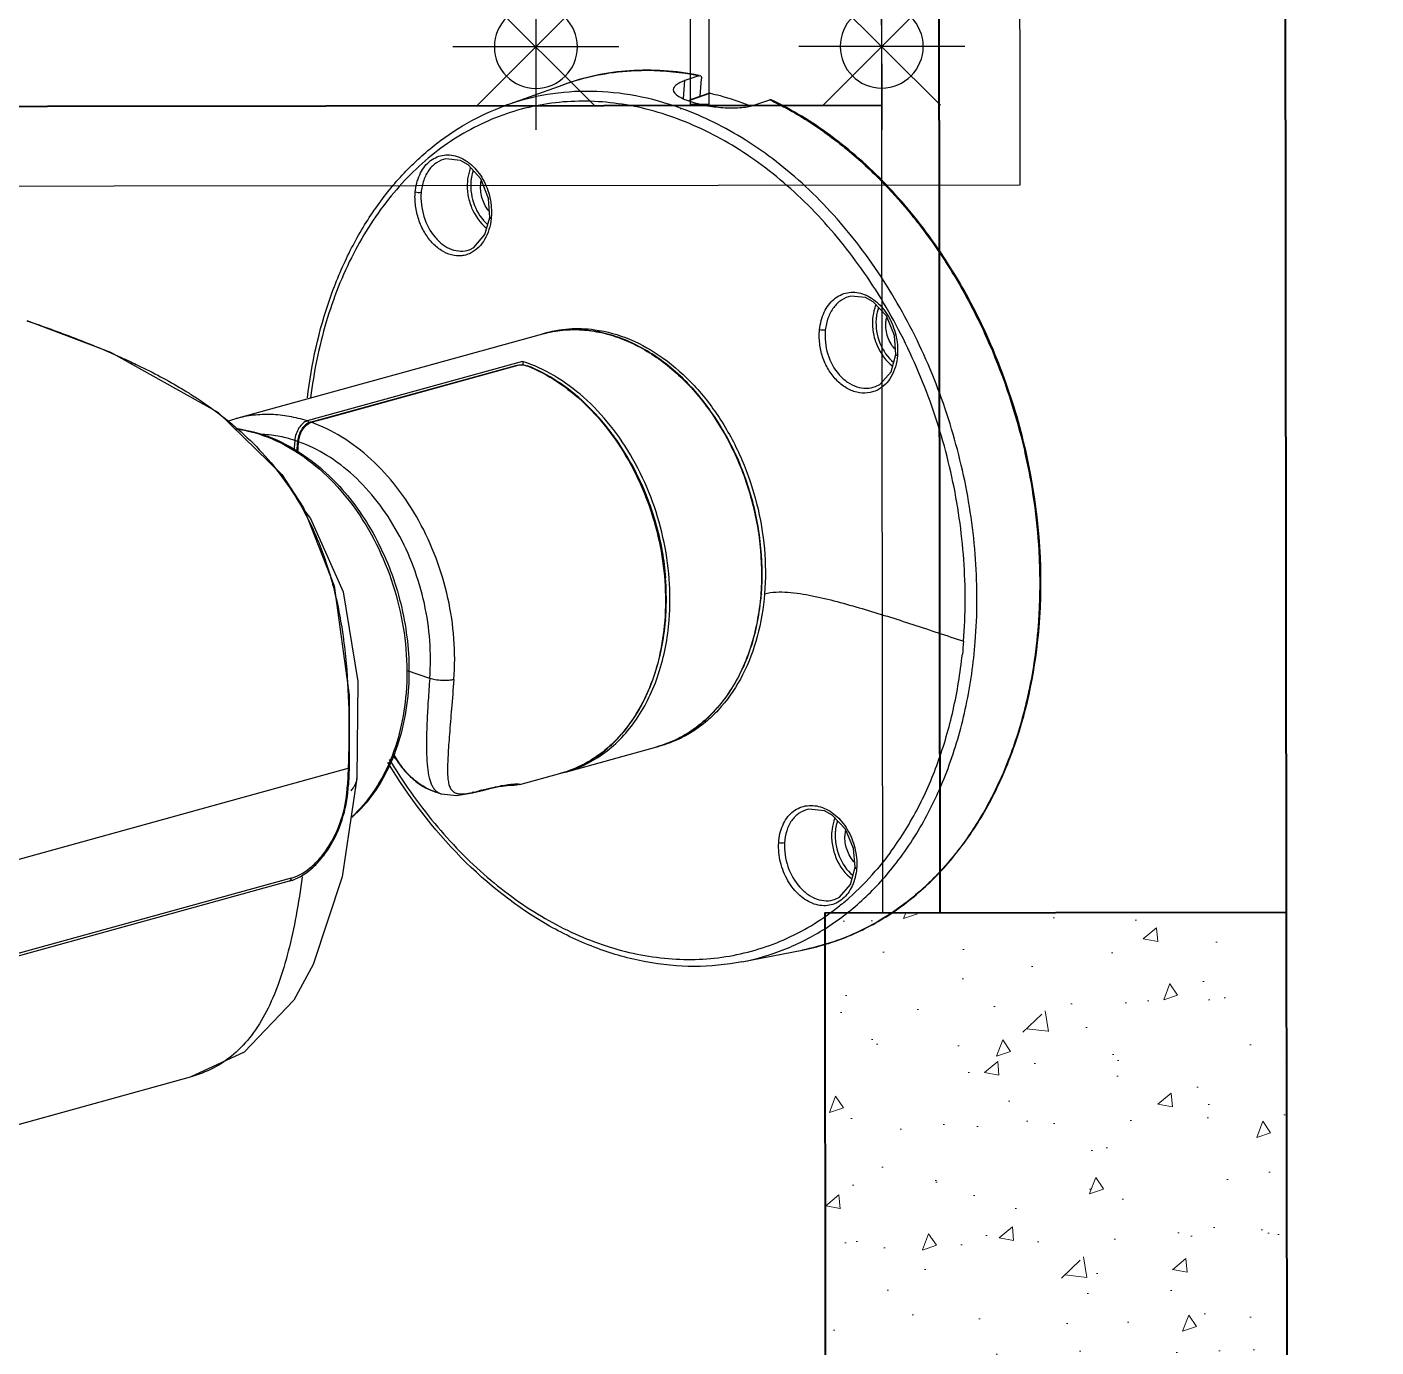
# Model space of a CAD drawing. Header units: feet. Extents: x -99009 to 3252343, y -11094690 to 9035152.
# Drawn here: x 2528421 to 2529006, y -1913325 to -1912753 of the extents above; entities that cross this region are included whole.
import ezdxf

# ---------------------------------------------------------------- set-up
doc = ezdxf.new("R2010")
doc.units = ezdxf.units.FT
doc.layers.add('1', color=1, linetype='Continuous')
doc.layers.add('ASSEM_MEMBER_1', color=7, linetype='Continuous')
for name, color, linetype, lineweight in [('ELEVATION', 2, 'Continuous', 25), ('RCC', 3, 'Continuous', 40), ('ROAD', 134, 'Continuous', 0), ('WALL', 10, 'Continuous', 40)]:
    doc.layers.add(name, color=color, linetype=linetype, lineweight=lineweight)

# ---------------------------------------------------------------- blocks, each defined once
blk = doc.blocks.new('RCC COLUMN')
at = {"layer": 'ROAD'}
h = blk.add_hatch(dxfattribs=at)
h.set_pattern_fill('AR-CONC', color=252, scale=10)
h.set_pattern_definition([(50, (-23146.816, 205572.735), (71.726018, -6.275213), [7.5, -82.5]), (355, (-23146.82, 205572.735), (-13.875133, 75.219213), [6, -66]), (100.451444, (-23140.84, 205572.21), (57.850885, 68.944), [6.37402, -70.11421]), (46.1842, (-23146.82, 205592.735), (106.724133, -16.551928), [11.25, -123.75]), (96.635635, (-23137.92, 205591.36), (93.466195, 97.41186), [9.561034, -105.171376]), (351.184164, (-23146.82, 205592.73), (93.466195, 97.41186), [9, -99]), (21, (-23136.816, 205587.735), (59.690705, -40.261889), [7.5, -82.5]), (326, (-23136.82, 205587.735), (24.331533, 72.515005), [6, -66]), (71.451445, (-23131.84, 205584.38), (84.022238, 32.253115), [6.37402, -70.11421]), (37.5, (-23146.816, 205572.735), (1.2159855, 33.2893854), [0, -65.2, 0, -67, 0, -66.25]), (7.5, (-23146.816, 205572.735), (26.306954, 39.441171), [0, -38.2, 0, -63.7, 0, -25.25]), (327.5, (-23169.116, 205572.735), (53.3822436, -2.2554872), [0, -25, 0, -78, 0, -103.5]), (317.5, (-23179.116, 205572.735), (58.318617, 10.010498), [0, -32.5, 0, -51.8, 0, -73.5])])
h.paths.add_polyline_path([(-100, -115), (100, -115), (100, 85), (-100, 85)])
at = {"layer": 'RCC'}
blk.add_lwpolyline([(-100, -115), (100, -115), (100, 85), (-100, 85)], close=True, dxfattribs=at)
blk = doc.blocks.new('CAMERA 01')
at = {"layer": 'ASSEM_MEMBER_1', "color": 7, "linetype": 'Continuous', "transparency": 33554684}
for p, q in [((1848719.55, -2100.39), (1848720.07, -2100.44)), ((1848750.15, -2103.6), (1848750.71, -2096.14)), ((1848752, -2094.89), (1848751.63, -2094.81)), ((1848752, -2094.86), (1848752.06, -2094.87)), ((1848752.01, -2094.8), (1848752.07, -2094.79)), ((1848752.06, -2094.92), (1848757.72, -2097.95)), ((1848757.14, -2105.72), (1848757.72, -2097.95)), ((1848725.8, -2103.5), (1848720.13, -2100.47)), ((1848746.61, -2101.9), (1848746.12, -2101.63)), ((1848746.61, -2101.9), (1848746.12, -2101.63)), ((1848746.12, -2101.63), (1848746.69, -2101.75)), ((1848753.05, -2105.34), (1848746.61, -2101.9)), ((1848753.62, -2105.46), (1848746.69, -2101.75)), ((1848753.05, -2105.34), (1848753.61, -2105.45)), ((1848754.79, -2106.34), (1848753.61, -2105.45)), ((1848757.52, -2110.49), (1848757.76, -2110.44)), ((1848757.54, -2110.09), (1848757.79, -2110.04)), ((1848833.07, -2120.65), (1848809.71, -2107.86)), ((1848833.07, -2120.65), (1848833.09, -2120.66)), ((1848854.98, -2147.44), (1848854.99, -2147.44)), ((1848672.23, -2179.24), (1848672.23, -2179.24)), ((1848838.86, -2184.79), (1848838.84, -2184.78)), ((1848655.65, -2216.35), (1848655.64, -2216.35)), ((1848927.57, -2272.76), (1848801.73, -2215.92)), ((1848808.55, -2229.11), (1848896.85, -2268.99)), ((1848807.99, -2230.5), (1848806.28, -2230.64)), ((1848806.57, -2230.68), (1848806.28, -2230.64)), ((1848888.85, -2266.48), (1848810.25, -2230.98)), ((1848810.64, -2231.02), (1848810.25, -2230.98)), ((1848895.48, -2269.34), (1848810.64, -2231.02)), ((1848895.09, -2269.3), (1848888.85, -2266.48)), ((1848895.09, -2269.3), (1848895.48, -2269.34)), ((1848898.8, -2283.52), (1848899.18, -2278.44)), ((1848899.21, -2283.32), (1848899.6, -2278.21)), ((1848900.92, -2278.14), (1848900.58, -2282.67)), ((1848690.96, -2313.01), (1848690.95, -2313.19)), ((1848690.98, -2313.01), (1848690.95, -2313.19)), ((1848730.08, -2330.99), (1848730.09, -2330.74)), ((1848730.1, -2330.98), (1848730.09, -2330.74)), ((1848730.35, -2330.79), (1848730.34, -2330.98)), ((1848730.37, -2330.79), (1848730.34, -2330.98)), ((1848827.2, -2371.1), (1848837.26, -2369.35)), ((1848725.2, -2385.21), (1848725.26, -2385.23)), ((1848725.25, -2385.24), (1848725.31, -2385.26)), ((1848762.8, -2402.19), (1848725.26, -2385.23)), ((1848725.38, -2384.94), (1848725.43, -2384.98)), ((1848656.06, -2401.89), (1848656.07, -2401.89)), ((1848762.74, -2402.16), (1848762.8, -2402.19)), ((1848781.47, -2410.62), (1848764.65, -2403.02)), ((1848784.82, -2411.31), (1848784.79, -2411.31)), ((1848784.81, -2411.31), (1848784.79, -2411.31)), ((1848794.76, -2414.6), (1848796.13, -2415.19)), ((1848796.13, -2415.19), (1848796.03, -2415.15)), ((1848796.08, -2415.17), (1848796.04, -2415.15)), ((1848796.13, -2415.19), (1848796.08, -2415.17)), ((1848796.13, -2415.19), (1848796.87, -2415.51)), ((1848796.87, -2415.51), (1848797.8, -2415.92)), ((1848797.8, -2415.92), (1848797.77, -2415.91)), ((1848797.8, -2415.92), (1848798.41, -2416.2)), ((1848798.41, -2416.2), (1848798.4, -2416.19)), ((1848798.41, -2416.2), (1848798.4, -2416.19)), ((1848798.41, -2416.2), (1848801.16, -2417.39)), ((1848855.79, -2414.59), (1848854.93, -2421.85)), ((1848856.22, -2414.68), (1848855.34, -2422.2)), ((1848856.19, -2414.96), (1848855.79, -2414.59)), ((1848856.24, -2414.67), (1848856.19, -2414.96)), ((1849190.21, -2565.82), (1848856.19, -2414.97)), ((1848801.24, -2417.42), (1848801.16, -2417.39)), ((1848814.47, -2419.9), (1848817.04, -2419.45)), ((1848854.93, -2421.85), (1848855.34, -2422.23)), ((1848638.73, -2438.69), (1848638.72, -2438.68)), ((1848674.52, -2471.74), (1848649.47, -2462.67)), ((1848873.25, -2465.91), (1849161.66, -2596.16)), ((1848873.95, -2467.45), (1849162.33, -2597.69)), ((1848903.23, -2557.9), (1848903.24, -2557.9)), ((1848903.24, -2557.9), (1849027.9, -2614.2))]:
    blk.add_line(p, q, dxfattribs=at)
for points in [[(1848832.25, -2169.58), (1848833.99, -2161.52), (1848838.59, -2153.68), (1848845.02, -2148.46), (1848848.52, -2147.16), (1848854.99, -2147.44)], [(1848838.84, -2184.78), (1848837.04, -2183.51), (1848833.16, -2177.3), (1848832.25, -2169.58)], [(1848649.04, -2201.2), (1848650.94, -2193.16), (1848655.71, -2185.34), (1848662.3, -2180.15), (1848665.86, -2178.89), (1848672.23, -2179.24)], [(1848655.64, -2216.35), (1848653.96, -2215.2), (1848649.88, -2208.93), (1848649.04, -2201.2)], [(1848810.64, -2231.02), (1848809.02, -2230.58), (1848807.99, -2230.5)], [(1849023.69, -2244.65), (1848985.77, -2252.68), (1848935.74, -2271.15), (1848904.25, -2293.7), (1848892.75, -2306.49), (1848874.34, -2337.78), (1848860.54, -2383.73), (1848855.79, -2414.59)], [(1848891.94, -2307.87), (1848889.04, -2310.61), (1848870.12, -2339.81), (1848857.82, -2377.24), (1848851.84, -2418.71)], [(1848632.33, -2423.66), (1848634.23, -2415.77), (1848638.98, -2408.04), (1848645.59, -2402.87), (1848649.17, -2401.58), (1848656.07, -2401.89)], [(1848781.47, -2410.62), (1848781.49, -2410.63), (1848782.75, -2411.07), (1848783.57, -2411.25), (1848784.32, -2411.36)], [(1848784.18, -2411.21), (1848784.18, -2411.21), (1848784.22, -2411.21), (1848784.3, -2411.22), (1848784.41, -2411.24), (1848784.57, -2411.27), (1848784.76, -2411.3), (1848785, -2411.35), (1848785.28, -2411.4), (1848785.62, -2411.48), (1848786.01, -2411.57), (1848786.46, -2411.68), (1848786.98, -2411.82), (1848787.57, -2411.99), (1848788.25, -2412.19), (1848789.02, -2412.43), (1848789.9, -2412.73), (1848790.9, -2413.08), (1848792.03, -2413.5), (1848793.31, -2414.01), (1848794.76, -2414.6)], [(1848784.32, -2411.36), (1848785.16, -2411.45), (1848785.65, -2411.49)], [(1848801.24, -2417.42), (1848807.94, -2419.62), (1848814.46, -2419.9)], [(1848851.84, -2418.71), (1848851.54, -2462.02), (1848858, -2501.49), (1848864.03, -2518.07), (1848881.8, -2543.59), (1848903.24, -2557.9)], [(1848638.72, -2438.68), (1848636.99, -2437.49), (1848633.09, -2431.31), (1848632.33, -2423.66)]]:
    blk.add_lwpolyline(points, dxfattribs=at)
for centre, radius, start, end in [((1848757.62, -2215.66), 120.88, 92.39339, 92.62826), ((1848759.2, -2200.13), 105.2, 61.30379, 77.81077), ((1848762.46, -2241.92), 147.66, 106.85785, 108.30359), ((1848761.86, -2239.96), 145.6, 106.66202, 106.85491), ((1848745.65, -2119.18), 15.69, 59.56504, 61.86762), ((1848791.27, -2294.67), 208.08, 126.66427, 131.57514), ((1848820.73, -2323.84), 249.62, 139.70293, 147.10276), ((1848853.79, -2170.92), 22.22, 176.27115, 177.47435), ((1848832.53, -2331.68), 263.79, 147.06301, 157.39982), ((1848680.21, -2204.23), 31.99, 174.31826, 175.24403), ((1848778.82, -2265.22), 54.54, 82.94668, 89.0439), ((1848781.1, -2261.64), 50.15, 68.20511, 73.34718), ((1848779.67, -2260.55), 49.79, 63.69905, 66.43843), ((1848781.22, -2261.32), 49.82, 67.4742, 68.19796), ((1848781.22, -2261.33), 49.83, 65.6925, 67.47407), ((1848830.16, -2331), 261.34, 158.40672, 167.78677), ((1848833.97, -2332.43), 265.4, 157.37024, 158.42177), ((1848820.77, -2294.55), 65.44, 102.53262, 102.74607), ((1848851.36, -2339.87), 121.5, 142.84149, 149.73006), ((1848848.07, -2337.49), 117.44, 142.30168, 142.79572), ((1848893.42, -2272.97), 4.03, 60.84568, 65.64935), ((1848818.22, -2328.12), 249.05, 167.85355, 170.23751), ((1848905.58, -2321.43), 53.41, 61.7577, 65.70937), ((1849006.63, -2404.56), 150.78, 119.11471, 121.60039), ((1848854.25, -2341.56), 124.85, 149.72897, 154.98113), ((1848925.76, -2334.09), 57, 89.41148, 93.69551), ((1848925.76, -2332.84), 55.74, 88.57269, 89.40375), ((1848811.31, -2326.92), 242.04, 170.23936, 173.85531), ((1848854.23, -2341.57), 124.84, 154.97262, 161.12982), ((1848802.76, -2325.93), 233.44, 173.87218, 175.69694), ((1848851.23, -2340.59), 121.68, 161.11136, 166.57717), ((1848799.51, -2321.13), 109.11, 175.70389, 175.83556), ((1848819.84, -2336.04), 219.53, 175.70145, 177.17524), ((1849008.79, -2395.25), 145.7, 148.71478, 152.61128), ((1848837.72, -2338.39), 107.97, 175.70634, 175.94096), ((1848741.15, -2330.77), 171.34, 192.39806, 197.79328), ((1848790.81, -2351.46), 58.23, 215.06441, 222.71759), ((1848785.47, -2357.02), 50.49, 233.00292, 245.64729), ((1848783.54, -2356.29), 50.36, 245.69087, 247.65314), ((1848783.53, -2356.3), 50.35, 247.65328, 247.99416), ((1848735.01, -2354.14), 131.68, 207.58303, 212.05384), ((1848785.66, -2401.76), 9.58, 261.95016, 262.53828), ((1848781.7, -2428.2), 17.17, 79.62503, 80.07326), ((1848774.35, -2457.56), 47.46, 71.77662, 72.47702), ((1848741.85, -2538.77), 135.15, 65.68839, 66.32726), ((1848720.85, -2588.27), 188.74, 65.94951, 66.49285), ((1848829.74, -2344.25), 78.3, 245.67802, 246.51871), ((1848817.47, -2373.9), 46.21, 248.90527, 249.49621), ((1848816.56, -2376.33), 43.62, 249.50062, 249.63488), ((1848906.64, -2427.95), 52.06, 173.27966, 173.62681), ((1848646.24, -2424.57), 14.63, 176.13005, 177.97819), ((1848685.25, -2363.88), 105.07, 236.46272, 250.08763), ((1848882.32, -2448.99), 20.27, 241.73973, 245.61874)]:
    blk.add_arc(centre, radius, start, end, dxfattribs=at)
for points, knots in [([(1848752.07, -2094.79), (1848757.16, -2094.58), (1848767.28, -2094.78), (1848782.16, -2097.09), (1848796.42, -2101.36), (1848805.4, -2105.5), (1848809.71, -2107.86)], [0, 0, 0, 0, 0.255406, 0.50596, 0.75345, 1, 1, 1, 1]), ([(1848781.41, -2097.31), (1848779.08, -2096.8), (1848769.57, -2095.07), (1848759.84, -2094.59), (1848752.57, -2094.89)], [0, 0, 0, 0, 0.246783, 1, 1, 1, 1]), ([(1848569.47, -2308.66), (1848571.15, -2285.45), (1848579.01, -2250.56), (1848598.21, -2207.6), (1848616.83, -2177.53), (1848638.92, -2150.89), (1848663.81, -2128.55), (1848690.68, -2111.26), (1848709.91, -2103.27), (1848719.55, -2100.39)], [0, 0, 0, 0, 0.257572, 0.389236, 0.519953, 0.647795, 0.771105, 0.888685, 1, 1, 1, 1]), ([(1848751.63, -2094.81), (1848751.51, -2094.82), (1848751.26, -2094.9), (1848750.97, -2095.2), (1848750.78, -2095.63), (1848750.72, -2095.97), (1848750.71, -2096.14)], [0, 0, 0, 0, 0.204133, 0.430994, 0.697145, 1, 1, 1, 1]), ([(1848757.72, -2097.95), (1848758.39, -2098.31), (1848759.57, -2099.01), (1848761.01, -2100.15), (1848761.93, -2101.28), (1848762.15, -2102.13), (1848762.13, -2102.49)], [0, 0, 0, 0, 0.343979, 0.621447, 0.834076, 1, 1, 1, 1]), ([(1848716.09, -2101.74), (1848713.96, -2102.44), (1848705.35, -2105.51), (1848697, -2109.33), (1848690.91, -2112.58)], [0, 0, 0, 0, 0.245185, 1, 1, 1, 1]), ([(1848753.33, -2106.63), (1848751.02, -2106.96), (1848746.15, -2107.31), (1848738.83, -2107.05), (1848731.89, -2105.93), (1848727.61, -2104.47), (1848725.8, -2103.5)], [0, 0, 0, 0, 0.249413, 0.521218, 0.781335, 1, 1, 1, 1]), ([(1848746.12, -2101.63), (1848744.64, -2101.74), (1848738.67, -2102.31), (1848732.75, -2103.32), (1848728.34, -2104.31)], [0, 0, 0, 0, 0.246834, 1, 1, 1, 1]), ([(1848762.13, -2102.49), (1848762.04, -2103.65), (1848760.31, -2104.78), (1848758.38, -2105.51), (1848756.25, -2106.14), (1848754.54, -2106.45), (1848753.33, -2106.63)], [0, 0, 0, 0, 0.344893, 0.479873, 0.634946, 1, 1, 1, 1]), ([(1848753.6, -2105.65), (1848753.71, -2105.71), (1848754.1, -2105.95), (1848754.47, -2106.21), (1848754.74, -2106.41)], [0, 0, 0, 0, 0.266548, 1, 1, 1, 1]), ([(1848600.93, -2319.59), (1848601.82, -2307.82), (1848605.5, -2284.13), (1848616.12, -2249.57), (1848631.62, -2216.66), (1848651.37, -2186.53), (1848674.73, -2160.35), (1848700.81, -2138.99), (1848728.76, -2123.32), (1848757.56, -2113.87), (1848786.2, -2111.17), (1848809.18, -2114.68), (1848826.11, -2120.89), (1848842.05, -2129.27), (1848860.08, -2143.88), (1848877.18, -2166.92), (1848889.42, -2194.56), (1848896.36, -2225.74), (1848897.35, -2247.64), (1848896.99, -2258.83)], [0, 0, 0, 0, 0.069688, 0.141021, 0.21283, 0.28389, 0.353034, 0.419327, 0.482114, 0.541242, 0.597057, 0.650547, 0.67691, 0.703265, 0.756654, 0.812313, 0.871244, 0.933858, 1, 1, 1, 1]), ([(1848647.68, -2184.43), (1848655.05, -2174.79), (1848670.88, -2156.92), (1848697.92, -2134.81), (1848726.86, -2118.64), (1848747.38, -2112.08), (1848757.54, -2110.09)], [0, 0, 0, 0, 0.269017, 0.526743, 0.770637, 1, 1, 1, 1]), ([(1848757.79, -2110.04), (1848764.37, -2108.77), (1848777.55, -2107.23), (1848797.16, -2108.23), (1848815.89, -2112.56), (1848827.55, -2117.63), (1848833.07, -2120.65)], [0, 0, 0, 0, 0.259709, 0.510933, 0.756539, 1, 1, 1, 1]), ([(1848690.91, -2112.58), (1848688.86, -2113.67), (1848680.62, -2118.27), (1848672.73, -2123.51), (1848667.02, -2127.76)], [0, 0, 0, 0, 0.245621, 1, 1, 1, 1]), ([(1848898.35, -2259.05), (1848898.91, -2244.27), (1848897.53, -2222.25), (1848890.68, -2194.43), (1848883.32, -2175.41), (1848873.76, -2158.2), (1848862.12, -2143.1), (1848848.59, -2130.36), (1848838.38, -2123.56), (1848833.09, -2120.66)], [0, 0, 0, 0, 0.275776, 0.406908, 0.533216, 0.654952, 0.772689, 0.887322, 1, 1, 1, 1]), ([(1848653.19, -2139.01), (1848651.18, -2140.79), (1848643.15, -2148.17), (1848635.66, -2156.13), (1848630.35, -2162.39)], [0, 0, 0, 0, 0.246636, 1, 1, 1, 1]), ([(1848865.85, -2163.77), (1848866.04, -2161.17), (1848865.66, -2156.15), (1848862.96, -2150.56), (1848859.63, -2147.53), (1848856.76, -2146.05), (1848853.57, -2145.35), (1848850.21, -2145.56), (1848846.8, -2146.49), (1848843.49, -2148.24), (1848840.39, -2150.68), (1848836.63, -2154.76), (1848833.81, -2159.79), (1848832.15, -2165.24), (1848831.7, -2168.06), (1848831.61, -2169.47)], [0, 0, 0, 0, 0.130392, 0.246208, 0.300078, 0.352782, 0.40592, 0.461165, 0.519442, 0.581375, 0.647006, 0.715564, 0.85783, 0.929561, 1, 1, 1, 1]), ([(1848842.47, -2150.63), (1848842.5, -2150.83), (1848842.64, -2151.65), (1848842.72, -2152.47), (1848842.75, -2153.1)], [0, 0, 0, 0, 0.246279, 1, 1, 1, 1]), ([(1848842.75, -2153.1), (1848842.76, -2153.3), (1848842.79, -2154.11), (1848842.76, -2154.92), (1848842.72, -2155.53)], [0, 0, 0, 0, 0.246839, 1, 1, 1, 1]), ([(1848843.77, -2149.54), (1848843.89, -2150.02), (1848844.3, -2152.03), (1848844.36, -2154.12), (1848844.24, -2155.67)], [0, 0, 0, 0, 0.241246, 1, 1, 1, 1]), ([(1848854.99, -2147.44), (1848856.35, -2147.93), (1848858.96, -2149.54), (1848861.75, -2153.36), (1848863.29, -2158.2), (1848863.43, -2161.73), (1848863.3, -2163.54)], [0, 0, 0, 0, 0.223947, 0.460322, 0.718639, 1, 1, 1, 1]), ([(1848842.72, -2155.53), (1848842.45, -2158.99), (1848840.29, -2165.71), (1848835.53, -2171), (1848832.69, -2172.77)], [0, 0, 0, 0, 0.50948, 1, 1, 1, 1]), ([(1848832.78, -2167.1), (1848834.36, -2165.8), (1848836.96, -2162.43), (1848838.15, -2158.36), (1848838.3, -2156.29)], [0, 0, 0, 0, 0.496047, 1, 1, 1, 1]), ([(1848844.24, -2155.67), (1848844.1, -2157.58), (1848843.3, -2161.42), (1848840.16, -2168.31), (1848836.07, -2172.64), (1848832.86, -2174.43)], [0, 0, 0, 0, 0.253941, 0.513307, 1, 1, 1, 1]), ([(1848838.3, -2156.29), (1848838.32, -2156.14), (1848838.35, -2155.55), (1848838.35, -2154.95), (1848838.32, -2154.5)], [0, 0, 0, 0, 0.253081, 1, 1, 1, 1]), ([(1848837.79, -2185.97), (1848838.38, -2186.41), (1848839.63, -2187.18), (1848842.4, -2188.22), (1848846.29, -2188.5), (1848851.01, -2187.14), (1848855.53, -2184.35), (1848858.79, -2180.99), (1848861.11, -2177.86), (1848862.62, -2175.25), (1848863.84, -2172.47), (1848864.83, -2169.62), (1848865.56, -2166.72), (1848865.82, -2164.75), (1848865.85, -2163.77)], [0, 0, 0, 0, 0.051745, 0.103011, 0.207376, 0.319994, 0.443654, 0.577604, 0.647343, 0.718131, 0.78954, 0.8607, 0.931238, 1, 1, 1, 1]), ([(1848863.3, -2163.54), (1848863.05, -2167), (1848861.11, -2173.8), (1848855.97, -2180.79), (1848850.68, -2184.5), (1848846.58, -2186.03), (1848842.49, -2186.23), (1848839.97, -2185.4), (1848838.86, -2184.79)], [0, 0, 0, 0, 0.278488, 0.552186, 0.677709, 0.792543, 0.898296, 1, 1, 1, 1]), ([(1848863.3, -2163.54), (1848863.69, -2163.7), (1848864.55, -2163.84), (1848865.41, -2163.85), (1848865.85, -2163.77)], [0, 0, 0, 0, 0.488652, 1, 1, 1, 1]), ([(1848831.58, -2169.94), (1848831.45, -2171.58), (1848831.65, -2174.79), (1848832.75, -2179.31), (1848834.79, -2183.16), (1848836.73, -2185.17), (1848837.79, -2185.97)], [0, 0, 0, 0, 0.276915, 0.536636, 0.776895, 1, 1, 1, 1]), ([(1848832.25, -2169.58), (1848832.24, -2169.66), (1848832.1, -2169.79), (1848831.86, -2169.88), (1848831.69, -2169.92), (1848831.58, -2169.94)], [0, 0, 0, 0, 0.319133, 0.606999, 1, 1, 1, 1]), ([(1848683.42, -2195.69), (1848683.51, -2194.34), (1848683.43, -2191.68), (1848682.49, -2186.77), (1848680.28, -2182.39), (1848676.9, -2179.33), (1848673.99, -2177.84), (1848670.77, -2177.15), (1848667.38, -2177.32), (1848663.95, -2178.27), (1848660.61, -2180.01), (1848657.48, -2182.42), (1848654.65, -2185.43), (1848652.24, -2188.94), (1848650.33, -2192.79), (1848648.99, -2196.86), (1848648.52, -2199.67), (1848648.38, -2201.06)], [0, 0, 0, 0, 0.067212, 0.131193, 0.247822, 0.302087, 0.355062, 0.408368, 0.463601, 0.521866, 0.583743, 0.649144, 0.717484, 0.787935, 0.8593, 0.930382, 1, 1, 1, 1]), ([(1848659.63, -2182.34), (1848659.67, -2182.55), (1848659.82, -2183.39), (1848659.9, -2184.23), (1848659.93, -2184.87)], [0, 0, 0, 0, 0.246158, 1, 1, 1, 1]), ([(1848660.94, -2181.27), (1848661.06, -2181.76), (1848661.48, -2183.79), (1848661.54, -2185.88), (1848661.42, -2187.45)], [0, 0, 0, 0, 0.241175, 1, 1, 1, 1]), ([(1848672.23, -2179.24), (1848673.61, -2179.74), (1848676.27, -2181.36), (1848679.15, -2185.22), (1848680.79, -2190.1), (1848681.01, -2193.66), (1848680.92, -2195.5)], [0, 0, 0, 0, 0.224192, 0.461272, 0.719804, 1, 1, 1, 1]), ([(1848595.86, -2319.1), (1848596.75, -2307.18), (1848600.46, -2283.17), (1848611.21, -2248.15), (1848626.83, -2214.75), (1848640.28, -2194.13), (1848647.68, -2184.43)], [0, 0, 0, 0, 0.245392, 0.496618, 0.749584, 1, 1, 1, 1]), ([(1848659.9, -2187.3), (1848659.63, -2190.85), (1848657.38, -2197.71), (1848652.43, -2203.06), (1848649.48, -2204.78)], [0, 0, 0, 0, 0.510671, 1, 1, 1, 1]), ([(1848649.58, -2199.18), (1848651.26, -2197.9), (1848654.05, -2194.45), (1848655.32, -2190.23), (1848655.49, -2188.07)], [0, 0, 0, 0, 0.494506, 1, 1, 1, 1]), ([(1848661.42, -2187.45), (1848661.27, -2189.4), (1848660.45, -2193.33), (1848657.19, -2200.32), (1848652.95, -2204.69), (1848649.64, -2206.42)], [0, 0, 0, 0, 0.254658, 0.514615, 1, 1, 1, 1]), ([(1848655.49, -2188.07), (1848655.5, -2187.9), (1848655.54, -2187.23), (1848655.53, -2186.56), (1848655.49, -2186.07)], [0, 0, 0, 0, 0.253541, 1, 1, 1, 1]), ([(1848659.93, -2184.87), (1848659.94, -2185.07), (1848659.97, -2185.88), (1848659.94, -2186.69), (1848659.9, -2187.3)], [0, 0, 0, 0, 0.246839, 1, 1, 1, 1]), ([(1848654.6, -2217.67), (1848655.83, -2218.55), (1848658.67, -2219.89), (1848663.48, -2220.24), (1848668.41, -2218.97), (1848673.1, -2216.23), (1848677.21, -2212.22), (1848680.48, -2207.24), (1848682.29, -2202.53), (1848683.16, -2198.64), (1848683.39, -2196.67), (1848683.42, -2195.69)], [0, 0, 0, 0, 0.104742, 0.212655, 0.328093, 0.452646, 0.585263, 0.723237, 0.862835, 0.932095, 1, 1, 1, 1]), ([(1848680.92, -2195.5), (1848680.74, -2198.98), (1848678.92, -2205.86), (1848673.61, -2212.85), (1848668.08, -2216.42), (1848663.76, -2217.82), (1848659.47, -2217.89), (1848656.83, -2217), (1848655.65, -2216.35)], [0, 0, 0, 0, 0.273628, 0.542745, 0.668432, 0.785587, 0.895017, 1, 1, 1, 1]), ([(1848680.92, -2195.5), (1848681.3, -2195.64), (1848682.15, -2195.76), (1848683, -2195.76), (1848683.42, -2195.69)], [0, 0, 0, 0, 0.487222, 1, 1, 1, 1]), ([(1848648.33, -2201.58), (1848648.19, -2203.22), (1848648.29, -2206.44), (1848649.4, -2210.98), (1848651.47, -2214.87), (1848653.49, -2216.88), (1848654.6, -2217.67)], [0, 0, 0, 0, 0.27492, 0.532604, 0.772987, 1, 1, 1, 1]), ([(1848649.04, -2201.2), (1848649.03, -2201.29), (1848648.88, -2201.42), (1848648.63, -2201.52), (1848648.44, -2201.56), (1848648.33, -2201.58)], [0, 0, 0, 0, 0.324302, 0.611449, 1, 1, 1, 1]), ([(1848779.73, -2210.68), (1848774.51, -2210.59), (1848763.66, -2211.94), (1848747.91, -2217.98), (1848732.87, -2227.75), (1848719.21, -2240.78), (1848707.52, -2256.49), (1848698.3, -2274.15), (1848691.99, -2292.99), (1848689.84, -2306.01), (1848689.35, -2312.48)], [0, 0, 0, 0, 0.105703, 0.218581, 0.339141, 0.466607, 0.599078, 0.734039, 0.868604, 1, 1, 1, 1]), ([(1848690.71, -2312.95), (1848691.28, -2305.34), (1848694.05, -2290.02), (1848702.42, -2268.22), (1848714.58, -2248.41), (1848729.8, -2231.82), (1848747.21, -2219.46), (1848763.03, -2213.26), (1848775.63, -2211.3), (1848784.74, -2211.31), (1848793.53, -2212.78), (1848799.08, -2214.73), (1848801.73, -2215.92)], [0, 0, 0, 0, 0.135406, 0.274049, 0.411941, 0.545221, 0.670883, 0.787506, 0.842734, 0.896217, 0.94844, 1, 1, 1, 1]), ([(1848795.48, -2213.59), (1848792.83, -2212.79), (1848787.33, -2211.63), (1848778.8, -2211.21), (1848770.06, -2212.1), (1848758.09, -2215.07), (1848743.26, -2222.08), (1848727.08, -2234.77), (1848713.01, -2251.15), (1848701.81, -2270.32), (1848694.1, -2291.18), (1848691.52, -2305.76), (1848690.96, -2313.01)], [0, 0, 0, 0, 0.051158, 0.103409, 0.157239, 0.213005, 0.330852, 0.457311, 0.590662, 0.727956, 0.865612, 1, 1, 1, 1]), ([(1848799.58, -2214.91), (1848798.47, -2214.43), (1848793.94, -2212.64), (1848789.14, -2211.54), (1848785.51, -2211.09)], [0, 0, 0, 0, 0.248612, 1, 1, 1, 1]), ([(1848728.49, -2330.14), (1848729.39, -2318.2), (1848733.7, -2300.25), (1848744.19, -2278.46), (1848754.31, -2263.46), (1848766.22, -2250.53), (1848779.51, -2240.15), (1848793.66, -2232.74), (1848803.63, -2229.9), (1848808.55, -2229.11)], [0, 0, 0, 0, 0.26109, 0.394356, 0.526023, 0.653865, 0.776071, 0.89151, 1, 1, 1, 1]), ([(1848808.55, -2229.11), (1848808.49, -2229.27), (1848808.39, -2229.75), (1848808.32, -2230.22), (1848808.29, -2230.53)], [0, 0, 0, 0, 0.36252, 1, 1, 1, 1]), ([(1848730.09, -2330.74), (1848730.96, -2319.22), (1848735.02, -2301.92), (1848744.89, -2280.78), (1848754.43, -2266.11), (1848765.7, -2253.31), (1848778.33, -2242.81), (1848791.88, -2235), (1848801.5, -2231.7), (1848806.28, -2230.64)], [0, 0, 0, 0, 0.25937, 0.391799, 0.522938, 0.650729, 0.77346, 0.889996, 1, 1, 1, 1]), ([(1848806.33, -2230.73), (1848801.58, -2231.81), (1848792, -2235.12), (1848778.52, -2242.94), (1848765.94, -2253.43), (1848754.69, -2266.23), (1848745.17, -2280.89), (1848735.31, -2302.01), (1848731.23, -2319.29), (1848730.35, -2330.79)], [0, 0, 0, 0, 0.109675, 0.226061, 0.348773, 0.476625, 0.607872, 0.740425, 1, 1, 1, 1]), ([(1848810.24, -2230.98), (1848810, -2230.87), (1848809.41, -2230.7), (1848808.19, -2230.52), (1848807.2, -2230.54), (1848806.57, -2230.68)], [0, 0, 0, 0, 0.219462, 0.483609, 1, 1, 1, 1]), ([(1848764.69, -2254.82), (1848765.47, -2254.05), (1848768.56, -2251.05), (1848771.84, -2248.25), (1848774.39, -2246.29)], [0, 0, 0, 0, 0.253368, 1, 1, 1, 1]), ([(1849023.73, -2244.79), (1849016.4, -2246.07), (1849001.69, -2248.89), (1848987.13, -2252.42), (1848979.87, -2254.45)], [0, 0, 0, 0, 0.496523, 1, 1, 1, 1]), ([(1848755.14, -2265.68), (1848755.89, -2264.71), (1848758.9, -2260.94), (1848762.14, -2257.36), (1848764.69, -2254.82)], [0, 0, 0, 0, 0.252698, 1, 1, 1, 1]), ([(1848979.87, -2254.45), (1848977.59, -2255.09), (1848968.38, -2257.78), (1848959.3, -2260.92), (1848952.6, -2263.63)], [0, 0, 0, 0, 0.24693, 1, 1, 1, 1]), ([(1848952.6, -2263.63), (1848950.97, -2264.29), (1848944.39, -2267.06), (1848937.96, -2270.21), (1848933.26, -2272.83)], [0, 0, 0, 0, 0.246365, 1, 1, 1, 1]), ([(1848816.79, -2370.02), (1848817.67, -2358.26), (1848821.87, -2340.59), (1848832.09, -2319.07), (1848841.94, -2304.21), (1848853.57, -2291.32), (1848866.55, -2280.87), (1848880.42, -2273.27), (1848890.23, -2270.21), (1848895.09, -2269.3)], [0, 0, 0, 0, 0.260399, 0.393354, 0.524846, 0.652705, 0.775143, 0.891001, 1, 1, 1, 1]), ([(1848896.1, -2269.94), (1848896.04, -2269.89), (1848895.82, -2269.71), (1848895.58, -2269.55), (1848895.39, -2269.45)], [0, 0, 0, 0, 0.257874, 1, 1, 1, 1]), ([(1848895.48, -2269.34), (1848896.91, -2269.99), (1848898.29, -2271.8), (1848899.16, -2274.12), (1848899.59, -2275.91), (1848899.67, -2277.3), (1848899.6, -2278.21)], [0, 0, 0, 0, 0.463053, 0.59599, 0.731633, 1, 1, 1, 1]), ([(1848895.98, -2269.81), (1848896.05, -2269.6), (1848896.28, -2269.24), (1848896.66, -2269.02), (1848896.85, -2268.99)], [0, 0, 0, 0, 0.532684, 1, 1, 1, 1]), ([(1848899.18, -2278.44), (1848899.24, -2277.63), (1848899.17, -2275.97), (1848898.59, -2273.6), (1848897.59, -2271.52), (1848896.63, -2270.37), (1848896.1, -2269.94)], [0, 0, 0, 0, 0.26262, 0.528398, 0.778994, 1, 1, 1, 1]), ([(1848896.85, -2268.99), (1848899.52, -2268.57), (1848904.84, -2268.07), (1848912.76, -2268.45), (1848920.39, -2269.95), (1848925.23, -2271.7), (1848927.55, -2272.75)], [0, 0, 0, 0, 0.258401, 0.50983, 0.756212, 1, 1, 1, 1]), ([(1848896.85, -2268.99), (1848897.51, -2269.29), (1848898.78, -2270.35), (1848900.09, -2272.57), (1848900.89, -2275.26), (1848900.99, -2277.19), (1848900.92, -2278.14)], [0, 0, 0, 0, 0.207396, 0.454926, 0.727385, 1, 1, 1, 1]), ([(1848827.2, -2371.1), (1848828.02, -2360.28), (1848831.88, -2344.04), (1848841.26, -2324.25), (1848850.32, -2310.58), (1848861.01, -2298.72), (1848872.95, -2289.11), (1848885.7, -2282.11), (1848894.72, -2279.29), (1848899.18, -2278.44)], [0, 0, 0, 0, 0.260374, 0.393317, 0.524801, 0.652659, 0.775106, 0.890981, 1, 1, 1, 1]), ([(1848922.08, -2277.21), (1848916.99, -2277.54), (1848906.51, -2279.61), (1848891.47, -2286.33), (1848877.24, -2296.42), (1848864.38, -2309.43), (1848853.41, -2324.84), (1848842.01, -2347.5), (1848837.33, -2366.33), (1848836.39, -2378.87)], [0, 0, 0, 0, 0.106937, 0.221022, 0.342432, 0.470173, 0.602381, 0.736644, 1, 1, 1, 1]), ([(1848927.62, -2276.14), (1848923.44, -2278.71), (1848915.18, -2284.38), (1848903.65, -2294.44), (1848893.14, -2306.2), (1848887.08, -2314.99), (1848884.28, -2319.59)], [0, 0, 0, 0, 0.23787, 0.484374, 0.739121, 1, 1, 1, 1]), ([(1848927.54, -2277), (1848921.96, -2276.76), (1848910.33, -2277.99), (1848899.46, -2282.13), (1848894.17, -2284.83)], [0, 0, 0, 0, 0.484963, 1, 1, 1, 1]), ([(1848899.18, -2278.44), (1848899.24, -2278.43), (1848899.34, -2278.41), (1848899.49, -2278.35), (1848899.59, -2278.27), (1848899.6, -2278.21)], [0, 0, 0, 0, 0.356109, 0.642153, 1, 1, 1, 1]), ([(1848900.92, -2278.14), (1848900.7, -2278.18), (1848900.25, -2278.18), (1848899.81, -2278.12), (1848899.59, -2278.06)], [0, 0, 0, 0, 0.491898, 1, 1, 1, 1]), ([(1848900.92, -2278.14), (1848903.43, -2277.74), (1848908.45, -2277.29), (1848913.48, -2277.56), (1848915.93, -2277.88)], [0, 0, 0, 0, 0.506957, 1, 1, 1, 1]), ([(1848894.17, -2284.83), (1848886.15, -2288.91), (1848874.86, -2297.2), (1848862.22, -2310.93), (1848850.87, -2326.83), (1848840.35, -2349.1), (1848836.31, -2368.45), (1848835.58, -2378.09)], [0, 0, 0, 0, 0.235868, 0.360542, 0.48819, 0.74656, 1, 1, 1, 1]), ([(1848649.47, -2462.68), (1848642.93, -2460.31), (1848630.2, -2454.22), (1848613.15, -2441.39), (1848598.47, -2425.18), (1848586.48, -2405.98), (1848577.41, -2384.21), (1848569.26, -2351.8), (1848568.22, -2325.95), (1848569.47, -2308.66)], [0, 0, 0, 0, 0.112215, 0.225608, 0.341961, 0.462699, 0.58876, 0.720556, 1, 1, 1, 1]), ([(1848569.98, -2308.42), (1848569.81, -2310.73), (1848569.26, -2319.9), (1848569.27, -2329.09), (1848569.62, -2335.94)], [0, 0, 0, 0, 0.253162, 1, 1, 1, 1]), ([(1848689.35, -2312.48), (1848686.25, -2311.19), (1848679.3, -2309.93), (1848668.69, -2310.02), (1848657.7, -2310.95), (1848646.51, -2312.33), (1848635.19, -2313.95), (1848619.98, -2316.34), (1848608.56, -2318.27), (1848600.93, -2319.59)], [0, 0, 0, 0, 0.113065, 0.232414, 0.356363, 0.482954, 0.611066, 0.740162, 1, 1, 1, 1]), ([(1848689.35, -2312.48), (1848688.88, -2318.75), (1848689.02, -2331.04), (1848692.63, -2348.53), (1848698.54, -2361.48), (1848704.8, -2370.22), (1848708.4, -2374.01), (1848710.3, -2375.73)], [0, 0, 0, 0, 0.274187, 0.532283, 0.773263, 0.888189, 1, 1, 1, 1]), ([(1848725.2, -2385.21), (1848722.32, -2383.9), (1848716.74, -2380.71), (1848709.34, -2374.38), (1848703, -2366.64), (1848697.85, -2357.66), (1848693.97, -2347.61), (1848690.52, -2332.8), (1848690.12, -2321.06), (1848690.69, -2313.2)], [0, 0, 0, 0, 0.11192, 0.22555, 0.342393, 0.463613, 0.589947, 0.721685, 1, 1, 1, 1]), ([(1848690.95, -2313.19), (1848690.36, -2321.06), (1848690.73, -2332.83), (1848694.16, -2347.68), (1848698.01, -2357.74), (1848703.13, -2366.71), (1848709.43, -2374.43), (1848716.79, -2380.73), (1848722.34, -2383.91), (1848725.2, -2385.21)], [0, 0, 0, 0, 0.279384, 0.411431, 0.537877, 0.658992, 0.775521, 0.888664, 1, 1, 1, 1]), ([(1848730.05, -2330.3), (1848730.17, -2328.81), (1848730.75, -2322.77), (1848731.82, -2316.78), (1848732.88, -2312.34)], [0, 0, 0, 0, 0.246769, 1, 1, 1, 1]), ([(1848615.63, -2420.29), (1848611.65, -2413.22), (1848604.77, -2397.98), (1848598.08, -2373.22), (1848594.9, -2346.61), (1848595.16, -2328.36), (1848595.86, -2319.1)], [0, 0, 0, 0, 0.232971, 0.477533, 0.73357, 1, 1, 1, 1]), ([(1848618.3, -2415.11), (1848614.94, -2408.7), (1848609.11, -2395.02), (1848603.29, -2373.01), (1848600.29, -2349.51), (1848600.18, -2333.39), (1848600.58, -2325.22)], [0, 0, 0, 0, 0.234496, 0.47952, 0.735007, 1, 1, 1, 1]), ([(1848879.43, -2328.22), (1848878.31, -2330.38), (1848874.06, -2339.09), (1848870.59, -2348.17), (1848868.36, -2355.07)], [0, 0, 0, 0, 0.250613, 1, 1, 1, 1]), ([(1848762.74, -2402.16), (1848759.88, -2400.86), (1848754.33, -2397.68), (1848746.97, -2391.38), (1848740.67, -2383.66), (1848735.55, -2374.69), (1848731.7, -2364.63), (1848728.28, -2349.79), (1848727.9, -2338.02), (1848728.49, -2330.14)], [0, 0, 0, 0, 0.111336, 0.224479, 0.341008, 0.462124, 0.588569, 0.720616, 1, 1, 1, 1]), ([(1848764.65, -2403.02), (1848761.76, -2401.72), (1848756.18, -2398.53), (1848748.76, -2392.2), (1848742.41, -2384.47), (1848737.25, -2375.48), (1848733.37, -2365.43), (1848729.91, -2350.6), (1848729.5, -2338.85), (1848730.08, -2330.99)], [0, 0, 0, 0, 0.111926, 0.22555, 0.342387, 0.463599, 0.589929, 0.72167, 1, 1, 1, 1]), ([(1848730.12, -2346.69), (1848730, -2345.39), (1848729.66, -2340.08), (1848729.74, -2334.75), (1848730.02, -2330.74)], [0, 0, 0, 0, 0.24584, 1, 1, 1, 1]), ([(1848730.34, -2330.98), (1848729.96, -2336.03), (1848729.9, -2345.96), (1848732.02, -2360.35), (1848736.31, -2373.49), (1848740.66, -2381.36), (1848743.15, -2384.91)], [0, 0, 0, 0, 0.26905, 0.525924, 0.769454, 1, 1, 1, 1]), ([(1848569.62, -2335.94), (1848569.76, -2338.65), (1848570.5, -2349.26), (1848572.1, -2359.82), (1848573.8, -2367.56)], [0, 0, 0, 0, 0.254923, 1, 1, 1, 1]), ([(1848868.36, -2355.07), (1848867.95, -2356.33), (1848866.37, -2361.37), (1848864.97, -2366.46), (1848864.01, -2370.29)], [0, 0, 0, 0, 0.25094, 1, 1, 1, 1]), ([(1848816.79, -2370.02), (1848816.47, -2374.24), (1848815.9, -2382.14), (1848815.2, -2391.64), (1848814.67, -2398.35), (1848814.28, -2402.65), (1848813.87, -2406.42), (1848813.41, -2409.68), (1848812.88, -2412.43), (1848812.21, -2414.68), (1848811.36, -2416.47), (1848810.38, -2417.59), (1848809.46, -2418.16), (1848808.36, -2418.56), (1848806.62, -2418.65), (1848804.16, -2418.18), (1848802.38, -2417.59), (1848801.38, -2417.22)], [0, 0, 0, 0, 0.219511, 0.411363, 0.494853, 0.569525, 0.635218, 0.692029, 0.740311, 0.780612, 0.813955, 0.842433, 0.856091, 0.870213, 0.902601, 0.944737, 1, 1, 1, 1]), ([(1848816.79, -2370.02), (1848817.46, -2370.33), (1848819.1, -2370.83), (1848821.78, -2371.26), (1848824.57, -2371.38), (1848826.39, -2371.24), (1848827.2, -2371.1)], [0, 0, 0, 0, 0.209541, 0.483271, 0.766526, 1, 1, 1, 1]), ([(1848827.2, -2371.1), (1848826.96, -2374.29), (1848826.47, -2380.4), (1848825.6, -2389.1), (1848824.66, -2396.83), (1848823.61, -2403.49), (1848822.43, -2409.02), (1848821.22, -2412.9), (1848820.06, -2415.4), (1848819.14, -2416.9), (1848818.09, -2418.11), (1848817.29, -2418.75), (1848816.87, -2419.01)], [0, 0, 0, 0, 0.192235, 0.368594, 0.52535, 0.660465, 0.773459, 0.865294, 0.904098, 0.938848, 0.970399, 1, 1, 1, 1]), ([(1848864.01, -2370.29), (1848862.18, -2377.63), (1848859.18, -2392.38), (1848857.1, -2407.27), (1848856.22, -2414.68)], [0, 0, 0, 0, 0.503487, 1, 1, 1, 1]), ([(1848710.3, -2375.73), (1848712.5, -2377.74), (1848717.23, -2381.37), (1848722.52, -2384.12), (1848725.25, -2385.24)], [0, 0, 0, 0, 0.502844, 1, 1, 1, 1]), ([(1848835.58, -2378.09), (1848835.17, -2383.56), (1848835.17, -2394.34), (1848837.81, -2409.89), (1848843.02, -2423.97), (1848848.28, -2432.23), (1848851.27, -2435.87)], [0, 0, 0, 0, 0.268916, 0.525469, 0.768816, 1, 1, 1, 1]), ([(1848836.39, -2378.87), (1848835.98, -2384.24), (1848835.96, -2394.8), (1848838.45, -2410.03), (1848843.38, -2423.78), (1848848.34, -2431.88), (1848851.17, -2435.46)], [0, 0, 0, 0, 0.270464, 0.527748, 0.770683, 1, 1, 1, 1]), ([(1848578, -2383.13), (1848578.68, -2385.22), (1848581.48, -2393.35), (1848584.96, -2401.26), (1848587.93, -2406.94)], [0, 0, 0, 0, 0.254873, 1, 1, 1, 1]), ([(1848748.03, -2390.96), (1848748.57, -2391.55), (1848750.78, -2393.83), (1848753.19, -2395.92), (1848755.08, -2397.35)], [0, 0, 0, 0, 0.252592, 1, 1, 1, 1]), ([(1848666.7, -2418.25), (1848666.87, -2416.94), (1848666.86, -2414.32), (1848666.29, -2410.57), (1848665.05, -2407.19), (1848663.15, -2404.33), (1848660.7, -2402.09), (1848657.78, -2400.58), (1848654.52, -2399.87), (1848651.07, -2399.97), (1848647.57, -2400.9), (1848644.15, -2402.58), (1848640.94, -2404.97), (1848638.07, -2407.98), (1848635.56, -2411.44), (1848633.69, -2415.33), (1848632.3, -2419.38), (1848631.74, -2422.18), (1848631.64, -2423.58)], [0, 0, 0, 0, 0.065972, 0.128445, 0.187414, 0.243205, 0.297038, 0.350238, 0.404346, 0.460571, 0.519852, 0.582531, 0.648486, 0.717318, 0.787883, 0.859356, 0.93045, 1, 1, 1, 1]), ([(1848644.28, -2403.95), (1848644.39, -2404.42), (1848644.77, -2406.38), (1848644.82, -2408.39), (1848644.71, -2409.9)], [0, 0, 0, 0, 0.241588, 1, 1, 1, 1]), ([(1848656.07, -2401.89), (1848657.45, -2402.39), (1848660.09, -2403.99), (1848662.9, -2407.83), (1848664.34, -2412.67), (1848664.38, -2416.16), (1848664.2, -2417.95)], [0, 0, 0, 0, 0.228321, 0.464921, 0.720965, 1, 1, 1, 1]), ([(1848587.93, -2406.94), (1848588.65, -2408.31), (1848591.58, -2413.68), (1848594.87, -2418.85), (1848597.53, -2422.56)], [0, 0, 0, 0, 0.253381, 1, 1, 1, 1]), ([(1848643.18, -2409.76), (1848642.91, -2413.31), (1848640.66, -2420.18), (1848635.69, -2425.53), (1848632.74, -2427.25)], [0, 0, 0, 0, 0.510755, 1, 1, 1, 1]), ([(1848644.71, -2409.9), (1848644.56, -2411.86), (1848643.73, -2415.8), (1848640.46, -2422.8), (1848636.2, -2427.17), (1848632.88, -2428.89)], [0, 0, 0, 0, 0.25473, 0.514746, 1, 1, 1, 1]), ([(1848632.88, -2421.62), (1848634.56, -2420.34), (1848637.34, -2416.9), (1848638.61, -2412.68), (1848638.77, -2410.52)], [0, 0, 0, 0, 0.494558, 1, 1, 1, 1]), ([(1848839.12, -2408.51), (1848831.84, -2417.22), (1848816.34, -2433.27), (1848790.27, -2452.92), (1848762.63, -2466.95), (1848734.39, -2474.93), (1848706.48, -2476.36), (1848679.96, -2471.2), (1848655.95, -2459.45), (1848642.45, -2447.82), (1848636.45, -2441.26)], [0, 0, 0, 0, 0.145978, 0.285584, 0.417704, 0.542235, 0.660141, 0.773633, 0.885786, 1, 1, 1, 1]), ([(1848638.77, -2410.52), (1848638.78, -2410.37), (1848638.82, -2409.77), (1848638.81, -2409.16), (1848638.79, -2408.71)], [0, 0, 0, 0, 0.253133, 1, 1, 1, 1]), ([(1848642.96, -2405.02), (1848643, -2405.21), (1848643.12, -2405.97), (1848643.19, -2406.74), (1848643.22, -2407.33)], [0, 0, 0, 0, 0.246546, 1, 1, 1, 1]), ([(1848643.22, -2407.33), (1848643.23, -2407.53), (1848643.25, -2408.34), (1848643.23, -2409.15), (1848643.18, -2409.76)], [0, 0, 0, 0, 0.246841, 1, 1, 1, 1]), ([(1848674.52, -2471.74), (1848681.02, -2474.09), (1848694.65, -2477.55), (1848715.98, -2478.79), (1848737.86, -2476.13), (1848767.74, -2467.34), (1848804.01, -2446.8), (1848828.39, -2423.3), (1848839.54, -2409.97)], [0, 0, 0, 0, 0.110733, 0.22385, 0.340766, 0.462479, 0.721326, 1, 1, 1, 1]), ([(1848784.29, -2410.81), (1848784.02, -2410.75), (1848783.53, -2410.65), (1848782.84, -2410.53), (1848782.35, -2410.46), (1848782.02, -2410.44), (1848781.82, -2410.42), (1848781.65, -2410.42), (1848781.52, -2410.43), (1848781.42, -2410.44), (1848781.35, -2410.46), (1848781.31, -2410.49), (1848781.33, -2410.54), (1848781.39, -2410.58), (1848781.44, -2410.6), (1848781.47, -2410.62)], [0, 0, 0, 0, 0.257002, 0.472986, 0.648216, 0.720618, 0.782772, 0.83452, 0.875741, 0.906415, 0.926848, 0.938844, 0.950393, 0.970047, 1, 1, 1, 1]), ([(1848817.04, -2419.45), (1848819.01, -2419.11), (1848822.95, -2417.97), (1848828.46, -2414.99), (1848833.53, -2410.81), (1848836.45, -2407.39), (1848837.82, -2405.54)], [0, 0, 0, 0, 0.234633, 0.475958, 0.729696, 1, 1, 1, 1]), ([(1848837.85, -2405.99), (1848836.47, -2407.78), (1848833.53, -2411.06), (1848828.47, -2415.1), (1848822.95, -2417.99), (1848819.01, -2419.11), (1848817.04, -2419.45)], [0, 0, 0, 0, 0.266663, 0.519568, 0.762434, 1, 1, 1, 1]), ([(1848835.53, -2408.43), (1848835.75, -2408.31), (1848836.63, -2407.8), (1848837.48, -2407.23), (1848838.09, -2406.77)], [0, 0, 0, 0, 0.245843, 1, 1, 1, 1]), ([(1848784.66, -2411.28), (1848784.59, -2411.27), (1848784.46, -2411.25), (1848784.3, -2411.22), (1848784.18, -2411.21), (1848784.13, -2411.2), (1848784.07, -2411.2), (1848784.15, -2411.22), (1848784.2, -2411.23), (1848784.28, -2411.24), (1848784.32, -2411.25)], [0, 0, 0, 0, 0.264541, 0.467055, 0.608195, 0.688617, 0.709443, 0.748803, 0.845959, 1, 1, 1, 1]), ([(1848796.11, -2414.99), (1848793.86, -2414.01), (1848790.69, -2412.72), (1848786.71, -2411.43), (1848785.04, -2410.98), (1848784.29, -2410.81)], [0, 0, 0, 0, 0.587106, 0.816668, 1, 1, 1, 1]), ([(1848788.64, -2412.3), (1848787.87, -2412.05), (1848786.6, -2411.69), (1848785.31, -2411.4), (1848784.81, -2411.31)], [0, 0, 0, 0, 0.614568, 1, 1, 1, 1]), ([(1848796.03, -2415.15), (1848795.38, -2414.86), (1848793.13, -2413.9), (1848790.84, -2413.02), (1848789.2, -2412.48)], [0, 0, 0, 0, 0.290763, 1, 1, 1, 1]), ([(1848800.84, -2417.02), (1848800.65, -2416.94), (1848799.88, -2416.64), (1848799.12, -2416.32), (1848798.54, -2416.07)], [0, 0, 0, 0, 0.237692, 1, 1, 1, 1]), ([(1848674.5, -2471.73), (1848668.43, -2469.54), (1848656.6, -2463.95), (1848640.6, -2452.32), (1848626.65, -2437.67), (1848619.04, -2426.32), (1848615.63, -2420.29)], [0, 0, 0, 0, 0.243071, 0.488445, 0.739766, 1, 1, 1, 1]), ([(1848631.62, -2424.05), (1848631.4, -2426.66), (1848631.77, -2431.7), (1848634.52, -2437.32), (1848637.89, -2440.34), (1848640.8, -2441.8), (1848644.04, -2442.47), (1848647.45, -2442.23), (1848650.92, -2441.25), (1848654.29, -2439.46), (1848657.45, -2436.99), (1848661.31, -2432.89), (1848664.25, -2427.88), (1848666.06, -2422.45), (1848666.58, -2419.65), (1848666.7, -2418.25)], [0, 0, 0, 0, 0.129742, 0.245023, 0.298739, 0.351421, 0.404705, 0.460303, 0.519089, 0.581686, 0.647977, 0.71711, 0.859652, 0.930801, 1, 1, 1, 1]), ([(1848664.2, -2417.95), (1848663.86, -2421.39), (1848661.71, -2428.13), (1848656.34, -2434.98), (1848650.88, -2438.59), (1848646.65, -2440.04), (1848642.46, -2440.17), (1848639.87, -2439.32), (1848638.73, -2438.69)], [0, 0, 0, 0, 0.274201, 0.546446, 0.67258, 0.788999, 0.896814, 1, 1, 1, 1]), ([(1848664.2, -2417.95), (1848664.58, -2418.12), (1848665.42, -2418.3), (1848666.28, -2418.32), (1848666.7, -2418.25)], [0, 0, 0, 0, 0.490085, 1, 1, 1, 1]), ([(1848816.87, -2419.01), (1848816.51, -2419.23), (1848815.73, -2419.61), (1848814.9, -2419.82), (1848814.47, -2419.9)], [0, 0, 0, 0, 0.489304, 1, 1, 1, 1]), ([(1848851.84, -2418.71), (1848851.82, -2419.01), (1848851.8, -2420.27), (1848852.09, -2421.53), (1848852.44, -2422.42)], [0, 0, 0, 0, 0.243198, 1, 1, 1, 1]), ([(1848872.72, -2466.84), (1848869.55, -2465.14), (1848865.28, -2461.2), (1848861, -2454.73), (1848857.28, -2446.85), (1848854.54, -2435.86), (1848854.39, -2426.69), (1848854.9, -2422.17)], [0, 0, 0, 0, 0.213749, 0.333609, 0.460916, 0.729484, 1, 1, 1, 1]), ([(1848873.25, -2465.91), (1848870.13, -2464.49), (1848865.84, -2460.83), (1848861.55, -2454.64), (1848857.74, -2446.87), (1848854.94, -2435.91), (1848854.81, -2426.72), (1848855.34, -2422.2)], [0, 0, 0, 0, 0.206645, 0.325585, 0.453378, 0.725472, 1, 1, 1, 1]), ([(1848597.53, -2422.56), (1848598.58, -2424.02), (1848602.83, -2429.69), (1848607.57, -2435), (1848611.37, -2438.68)], [0, 0, 0, 0, 0.253452, 1, 1, 1, 1]), ([(1848636.45, -2441.26), (1848635.25, -2439.95), (1848630.51, -2434.51), (1848626.29, -2428.63), (1848623.4, -2424.02)], [0, 0, 0, 0, 0.246503, 1, 1, 1, 1]), ([(1848632.33, -2423.66), (1848632.32, -2423.76), (1848632.16, -2423.89), (1848631.91, -2423.99), (1848631.72, -2424.03), (1848631.62, -2424.05)], [0, 0, 0, 0, 0.327332, 0.613717, 1, 1, 1, 1]), ([(1848852.44, -2422.42), (1848852.51, -2422.6), (1848852.82, -2423.33), (1848853.21, -2424.03), (1848853.54, -2424.54)], [0, 0, 0, 0, 0.240316, 1, 1, 1, 1]), ([(1848611.37, -2438.68), (1848612.59, -2439.88), (1848617.57, -2444.5), (1848622.97, -2448.66), (1848627.2, -2451.46)], [0, 0, 0, 0, 0.25228, 1, 1, 1, 1]), ([(1848868.64, -2464.67), (1848868.51, -2470.33), (1848868.49, -2481.27), (1848869.37, -2497.07), (1848871.33, -2511.55), (1848874.58, -2524.55), (1848879.29, -2535.88), (1848885.67, -2545.37), (1848893.71, -2552.85), (1848899.97, -2556.42), (1848903.23, -2557.9)], [0, 0, 0, 0, 0.160734, 0.310947, 0.449435, 0.575769, 0.690717, 0.796784, 0.898234, 1, 1, 1, 1]), ([(1848873.27, -2465.92), (1848873.24, -2466.23), (1848873.28, -2466.85), (1848873.71, -2467.34), (1848873.95, -2467.45)], [0, 0, 0, 0, 0.542572, 1, 1, 1, 1])]:
    blk.add_open_spline(points, degree=3, knots=knots, dxfattribs=at)
for points in [[(1848720.07, -2100.44), (1848720.1, -2100.44), (1848720.12, -2100.45), (1848720.13, -2100.47)], [(1848752.06, -2094.92), (1848752.04, -2094.91), (1848752.02, -2094.89), (1848752, -2094.89)], [(1848797.49, -2415.6), (1848797.76, -2415.84), (1848798.07, -2416.04), (1848798.4, -2416.19)]]:
    blk.add_open_spline(points, degree=3, dxfattribs=at)
blk = doc.blocks.new('m30ab')
at = {"color": 7}
for p, q in [((-74.52, 111.48), (-74.52, 39.48)), ((75.48, 111.48), (75.48, 39.48)), ((-99.97, 100.94), (-49.06, 50.03)), ((-49.06, 100.94), (-99.97, 50.03)), ((50.03, 100.94), (100.94, 50.03)), ((100.94, 100.94), (50.03, 50.03)), ((-110.52, 75.48), (-38.52, 75.48)), ((39.48, 75.48), (111.48, 75.48)), ((-74.52, -38.52), (-74.52, -110.52)), ((75.48, -38.52), (75.48, -110.52)), ((-99.97, -49.06), (-49.06, -99.97)), ((-49.06, -49.06), (-99.97, -99.97)), ((50.03, -49.06), (100.94, -99.97)), ((100.94, -49.06), (50.03, -99.97)), ((-110.52, -74.52), (-38.52, -74.52)), ((39.48, -74.52), (111.48, -74.52))]:
    blk.add_line(p, q, dxfattribs=at)
for centre in [(-74.52, 75.48), (75.48, 75.48), (-74.52, -74.52), (75.48, -74.52)]:
    blk.add_circle(centre, 18, dxfattribs=at)
blk = doc.blocks.new('FD830J')
at = {"color": 1}
blk.add_lwpolyline([(928669.28, 407578.91), (927883.28, 407578.91), (927883.28, 407308.91), (928669.28, 407308.91)], close=True, dxfattribs=at)
at = {"color": 3}
blk.add_lwpolyline([(928534.28, 407543.91), (928534.28, 407343.91), (928526.28, 407343.91), (928526.28, 407441.41), (928026.28, 407441.41), (928026.28, 407343.91), (928018.28, 407343.91), (928018.28, 407543.91), (928026.28, 407543.91), (928026.28, 407446.41), (928526.28, 407446.41), (928526.28, 407543.91)], close=True, dxfattribs=at)
at = {"color": 4}
for points in [[(928018.28, 407446.41), (928018.28, 407441.41), (927883.28, 407441.41), (927883.28, 407446.41)], [(928534.28, 407446.41), (928534.28, 407441.41), (928669.28, 407441.41), (928669.28, 407446.41)]]:
    blk.add_lwpolyline(points, close=True, dxfattribs=at)
at = {"color": 1, "xscale": -1, "rotation": 179.9999999999999}
blk.add_blockref('m30ab', (928017.8, 407444.39), dxfattribs=at)
at = {"color": 1, "rotation": 180}
blk.add_blockref('m30ab', (928534.77, 407444.39), dxfattribs=at)

msp = doc.modelspace()

# ---------------------------------------------------------------- linework, layer by layer
at = {"layer": '1'}
msp.add_arc((2520410.24778, -1978395.99612), 100000, 84.1346387202, 194.3871675539, dxfattribs=at)
at = {"layer": 'ELEVATION'}
msp.add_lwpolyline([(2528967.11895, -1913136.53759), (2528792.11907, -1913136.73628), (2528791.49462, -1912586.7408)], dxfattribs=at)
at = {"layer": 'RCC'}
for points in [[(2528817.11905, -1913136.7079), (2528816.4946, -1912586.71241)], [(2528966.49451, -1912586.54211), (2528967.11895, -1913136.53759)]]:
    msp.add_lwpolyline(points, dxfattribs=at)
at = {"layer": 'WALL'}
msp.add_lwpolyline([(2528791.72169, -1912786.74067), (2527585.67588, -1912788.10997), (2527585.4488, -1912588.1101), (2528966.49451, -1912586.54211)], dxfattribs=at)

# ---------------------------------------------------------------- block references
at = {"rotation": 180.0650517140735}
msp.add_blockref('FD830J', (3456271.69608, -1504188.90075), dxfattribs=at)
at = {"transparency": 33554684, "xscale": -1, "rotation": 351.1471951035229}
msp.add_blockref('CAMERA 01', (4355762.64546, -2195220.36145), dxfattribs=at)
at = {"xscale": -1, "rotation": 90.06505171407346}
msp.add_blockref('RCC COLUMN', (2528852.23257, -1913236.66809), dxfattribs=at)

doc.saveas('drawing.dxf')
